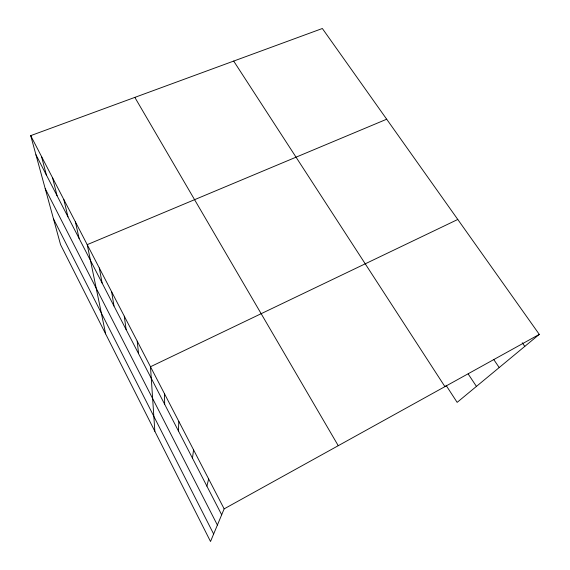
<?xml version="1.0" encoding="UTF-8"?>
<svg xmlns="http://www.w3.org/2000/svg" width="570" height="570" viewBox="0 0 570 570"><rect width="100%" height="100%" fill="white"/><g stroke="black" fill="none" stroke-linecap="round" stroke-linejoin="round"><path stroke-width="0.85" d="M178.403 430.92L178.83 421.43M192.475 458.187L193.551 449.83M206.896 486.139L208.648 478.964M539.291 334.383L224.153 508.868L210.515 541.5L60.548 244.651L30.709 135.639L322.349 28.5L539.291 334.383L457.147 402.363L446.025 385.256M457.788 219.457L150.487 366.738L154.848 431.312M386.688 119.216L87.21 244.651L105.628 333.885M522.248 342.755L524.785 346.389M493.777 359.57L499.206 367.557M468.184 373.97L476.434 386.403M233.686 61.075L444.921 386.631M134.841 97.385L338.252 445.697M30.709 135.639L224.153 508.868M35.946 154.769L221.673 514.795M45.215 188.627L217.384 525.063M53.502 218.901L213.636 534.033M41.517 156.501L46.398 175.033M52.568 177.811L57.064 195.717M63.854 199.6L67.965 216.842M75.404 221.873L79.095 238.417M99.28 267.95L102.094 282.998M111.642 291.79L113.979 306.033M124.281 316.186L126.127 329.588M137.227 341.166L138.553 353.671M164.481 393.742L164.673 404.301"/></g></svg>
